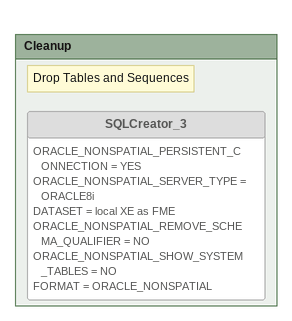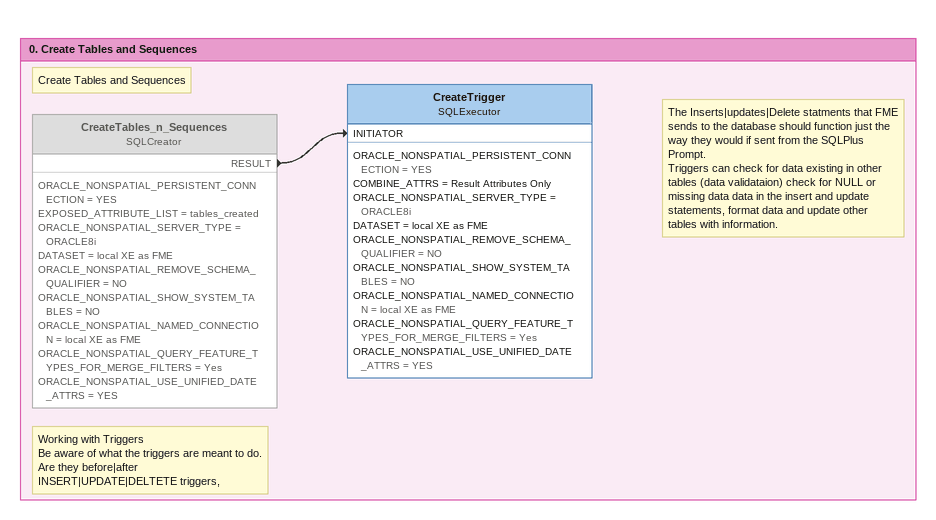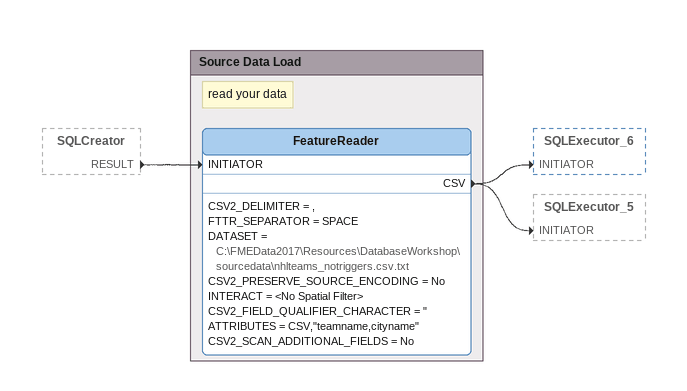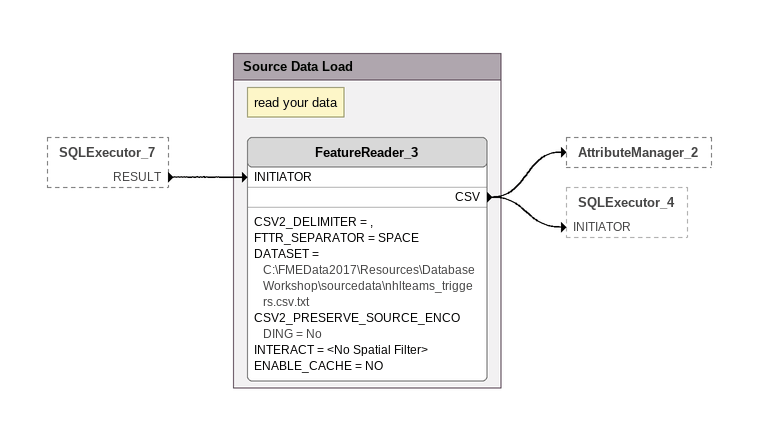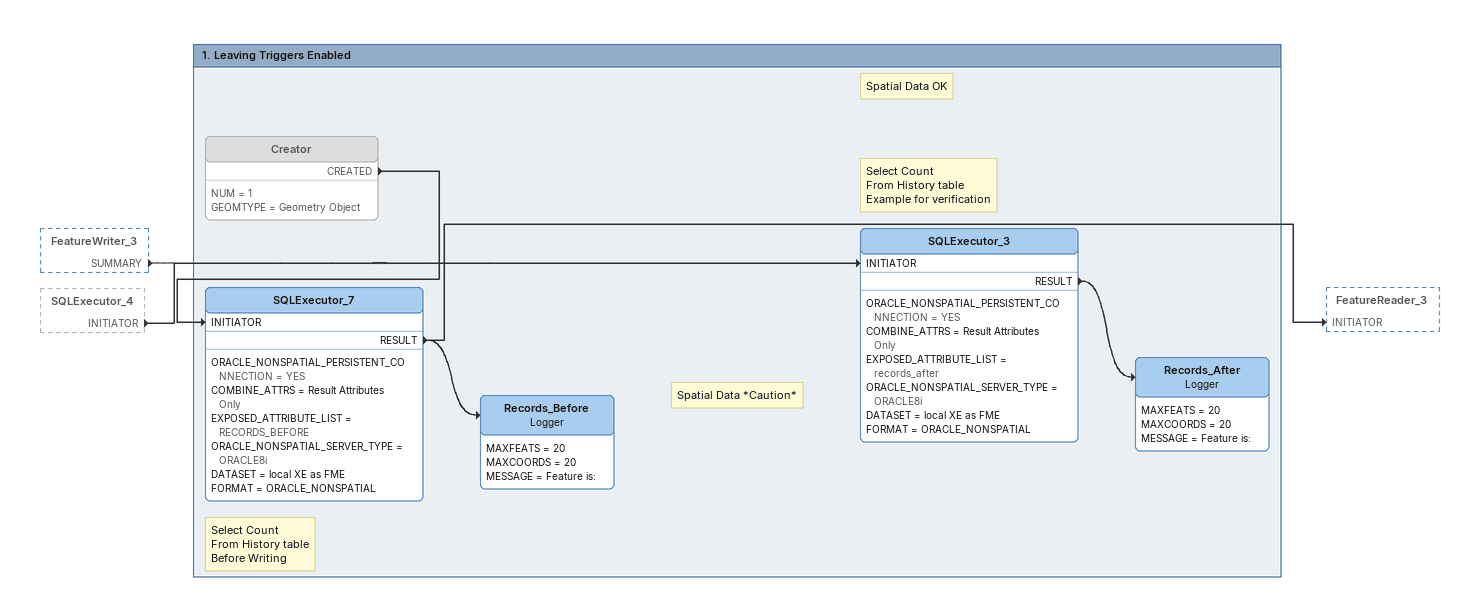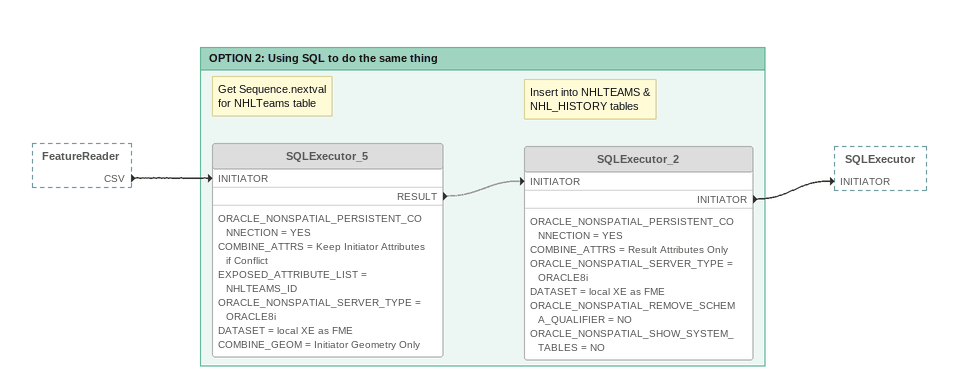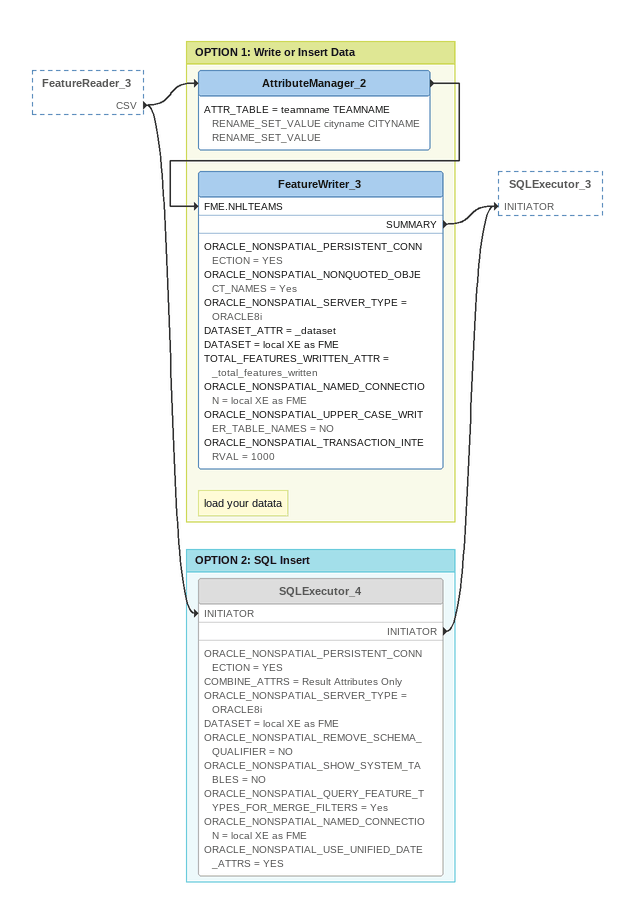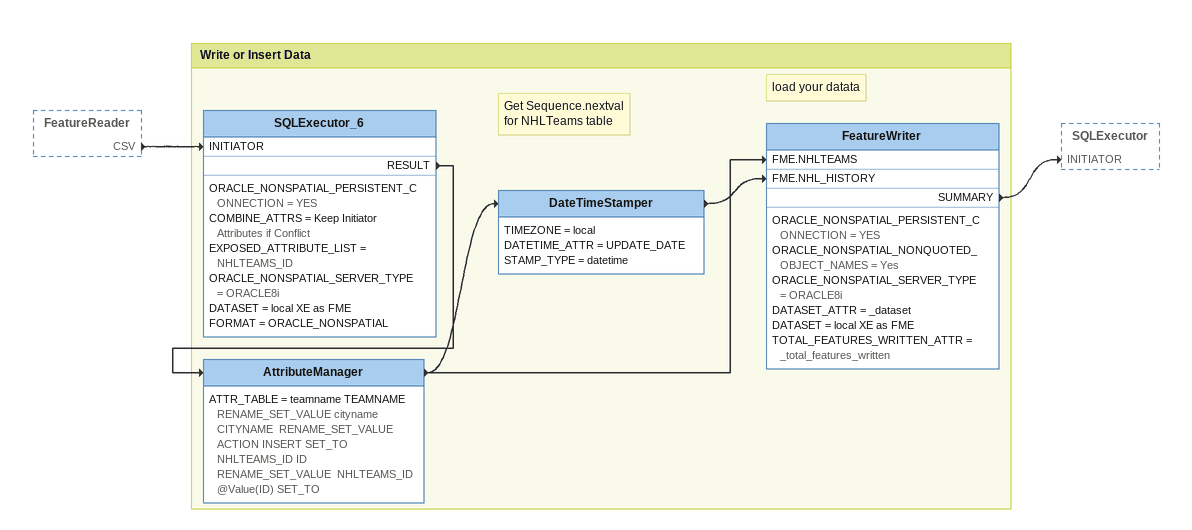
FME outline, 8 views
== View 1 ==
Bookmark: Cleanup
Note: Drop Tables and Sequences
SQLCreator_3 [off]
    ORACLE_NONSPATIAL_PERSISTENT_CONNECTION = YES
    ORACLE_NONSPATIAL_SERVER_TYPE = ORACLE8i
    DATASET = local XE as FME
    ORACLE_NONSPATIAL_REMOVE_SCHEMA_QUALIFIER = NO
    ORACLE_NONSPATIAL_SHOW_SYSTEM_TABLES = NO
    FORMAT = ORACLE_NONSPATIAL

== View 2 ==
Bookmark: 0. Create Tables and Sequences
Note: Create Tables and Sequences
Note: Working with Triggers / Be aware of what the triggers are meant to do. / Are they before|after INSERT|UPDATE|DELTETE triggers,
CreateTables_n_Sequences: SQLCreator [off]
    ORACLE_NONSPATIAL_PERSISTENT_CONNECTION = YES
    EXPOSED_ATTRIBUTE_LIST = tables_created
    ORACLE_NONSPATIAL_SERVER_TYPE = ORACLE8i
    DATASET = local XE as FME
    ORACLE_NONSPATIAL_REMOVE_SCHEMA_QUALIFIER = NO
    ORACLE_NONSPATIAL_SHOW_SYSTEM_TABLES = NO
    ORACLE_NONSPATIAL_NAMED_CONNECTION = local XE as FME
    ORACLE_NONSPATIAL_QUERY_FEATURE_TYPES_FOR_MERGE_FILTERS = Yes
    ORACLE_NONSPATIAL_USE_UNIFIED_DATE_ATTRS = YES
    RESULT -> CreateTrigger [INITIATOR]
Note: The Inserts|updates|Delete statments that FME sends to the database should function just the way they would if sent from the SQLPlus Prompt. / Triggers can check for data existing in other tables (data validataion) check for NULL or missing data data in the insert and update statements, format data and update other tables with information.
CreateTrigger: SQLExecutor
    ORACLE_NONSPATIAL_PERSISTENT_CONNECTION = YES
    COMBINE_ATTRS = Result Attributes Only
    ORACLE_NONSPATIAL_SERVER_TYPE = ORACLE8i
    DATASET = local XE as FME
    ORACLE_NONSPATIAL_REMOVE_SCHEMA_QUALIFIER = NO
    ORACLE_NONSPATIAL_SHOW_SYSTEM_TABLES = NO
    ORACLE_NONSPATIAL_NAMED_CONNECTION = local XE as FME
    ORACLE_NONSPATIAL_QUERY_FEATURE_TYPES_FOR_MERGE_FILTERS = Yes
    ORACLE_NONSPATIAL_USE_UNIFIED_DATE_ATTRS = YES

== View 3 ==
SQLCreator [outside]
    RESULT -> FeatureReader [INITIATOR]

Bookmark: Source Data Load
Note: read your data
FeatureReader
    CSV2_DELIMITER = ,
    FTTR_SEPARATOR = SPACE
    DATASET = C:\FMEData2017\Resources\DatabaseWorkshop\sourcedata\nhlteams_notriggers.csv.txt
    CSV2_PRESERVE_SOURCE_ENCODING = No
    INTERACT = <No Spatial Filter>
    CSV2_FIELD_QUALIFIER_CHARACTER = "
    ATTRIBUTES = CSV,"teamname,cityname"
    CSV2_SCAN_ADDITIONAL_FIELDS = No
    CSV -> SQLExecutor_6 [INITIATOR]
    CSV -> SQLExecutor_5 [INITIATOR]

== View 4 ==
SQLExecutor_7 [outside]
    RESULT -> FeatureReader_3 [INITIATOR]

Bookmark: Source Data Load
Note: read your data
FeatureReader_3
    CSV2_DELIMITER = ,
    FTTR_SEPARATOR = SPACE
    DATASET = C:\FMEData2017\Resources\DatabaseWorkshop\sourcedata\nhlteams_triggers.csv.txt
    CSV2_PRESERVE_SOURCE_ENCODING = No
    INTERACT = <No Spatial Filter>
    ENABLE_CACHE = NO
    CSV -> AttributeManager_2
    CSV -> SQLExecutor_4 [INITIATOR]

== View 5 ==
FeatureWriter_3 [outside]
    SUMMARY -> SQLExecutor_3 [INITIATOR]
SQLExecutor_4 [outside]
    INITIATOR -> SQLExecutor_3 [INITIATOR]

Bookmark: 1. Leaving Triggers Enabled
Creator [off]
    NUM = 1
    GEOMTYPE = Geometry Object
    CREATED -> SQLExecutor_7 [INITIATOR]
Note: Select Count / From History table / Before Writing
SQLExecutor_7
    ORACLE_NONSPATIAL_PERSISTENT_CONNECTION = YES
    COMBINE_ATTRS = Result Attributes Only
    EXPOSED_ATTRIBUTE_LIST = RECORDS_BEFORE
    ORACLE_NONSPATIAL_SERVER_TYPE = ORACLE8i
    DATASET = local XE as FME
    FORMAT = ORACLE_NONSPATIAL
    RESULT -> FeatureReader_3 [INITIATOR]
    RESULT -> Records_Before
Note: Spatial Data OK
Note: Select Count / From History table / Example for verification
SQLExecutor_3
    ORACLE_NONSPATIAL_PERSISTENT_CONNECTION = YES
    COMBINE_ATTRS = Result Attributes Only
    EXPOSED_ATTRIBUTE_LIST = records_after
    ORACLE_NONSPATIAL_SERVER_TYPE = ORACLE8i
    DATASET = local XE as FME
    FORMAT = ORACLE_NONSPATIAL
    RESULT -> Records_After
Note: Spatial Data *Caution*
Records_After: Logger
    MAXFEATS = 20
    MAXCOORDS = 20
    MESSAGE = Feature is:
Records_Before: Logger
    MAXFEATS = 20
    MAXCOORDS = 20
    MESSAGE = Feature is:

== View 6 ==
FeatureReader [outside]
    CSV -> SQLExecutor_5 [INITIATOR]

Bookmark: OPTION 2: Using SQL to do the same thing
Note: Get Sequence.nextval / for NHLTeams table
SQLExecutor_5 [off]
    ORACLE_NONSPATIAL_PERSISTENT_CONNECTION = YES
    COMBINE_ATTRS = Keep Initiator Attributes if Conflict
    EXPOSED_ATTRIBUTE_LIST = NHLTEAMS_ID
    ORACLE_NONSPATIAL_SERVER_TYPE = ORACLE8i
    DATASET = local XE as FME
    COMBINE_GEOM = Initiator Geometry Only
    RESULT -> SQLExecutor_2 [INITIATOR] [off]
Note: Insert into NHLTEAMS & / NHL_HISTORY tables
SQLExecutor_2 [off]
    ORACLE_NONSPATIAL_PERSISTENT_CONNECTION = YES
    COMBINE_ATTRS = Result Attributes Only
    ORACLE_NONSPATIAL_SERVER_TYPE = ORACLE8i
    DATASET = local XE as FME
    ORACLE_NONSPATIAL_REMOVE_SCHEMA_QUALIFIER = NO
    ORACLE_NONSPATIAL_SHOW_SYSTEM_TABLES = NO
    INITIATOR -> SQLExecutor [INITIATOR]

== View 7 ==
FeatureReader_3 [outside]
    CSV -> AttributeManager_2
    CSV -> SQLExecutor_4 [INITIATOR]

Bookmark: OPTION 1: Write or Insert Data
AttributeManager_2
    ATTR_TABLE = teamname TEAMNAME  RENAME_SET_VALUE cityname CITYNAME  RENAME_SET_VALUE
    -> FeatureWriter_3 [FME.NHLTEAMS]
Note: load your datata
FeatureWriter_3
    ORACLE_NONSPATIAL_PERSISTENT_CONNECTION = YES
    ORACLE_NONSPATIAL_NONQUOTED_OBJECT_NAMES = Yes
    ORACLE_NONSPATIAL_SERVER_TYPE = ORACLE8i
    DATASET_ATTR = _dataset
    DATASET = local XE as FME
    TOTAL_FEATURES_WRITTEN_ATTR = _total_features_written
    ORACLE_NONSPATIAL_NAMED_CONNECTION = local XE as FME
    ORACLE_NONSPATIAL_UPPER_CASE_WRITER_TABLE_NAMES = NO
    ORACLE_NONSPATIAL_TRANSACTION_INTERVAL = 1000
    SUMMARY -> SQLExecutor_3 [INITIATOR]

Bookmark: OPTION 2: SQL Insert
SQLExecutor_4 [off]
    ORACLE_NONSPATIAL_PERSISTENT_CONNECTION = YES
    COMBINE_ATTRS = Result Attributes Only
    ORACLE_NONSPATIAL_SERVER_TYPE = ORACLE8i
    DATASET = local XE as FME
    ORACLE_NONSPATIAL_REMOVE_SCHEMA_QUALIFIER = NO
    ORACLE_NONSPATIAL_SHOW_SYSTEM_TABLES = NO
    ORACLE_NONSPATIAL_QUERY_FEATURE_TYPES_FOR_MERGE_FILTERS = Yes
    ORACLE_NONSPATIAL_NAMED_CONNECTION = local XE as FME
    ORACLE_NONSPATIAL_USE_UNIFIED_DATE_ATTRS = YES
    INITIATOR -> SQLExecutor_3 [INITIATOR]

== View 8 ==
FeatureReader [outside]
    CSV -> SQLExecutor_6 [INITIATOR]

Bookmark: Write or Insert Data
Note: Get Sequence.nextval / for NHLTeams table
SQLExecutor_6
    ORACLE_NONSPATIAL_PERSISTENT_CONNECTION = YES
    COMBINE_ATTRS = Keep Initiator Attributes if Conflict
    EXPOSED_ATTRIBUTE_LIST = NHLTEAMS_ID
    ORACLE_NONSPATIAL_SERVER_TYPE = ORACLE8i
    DATASET = local XE as FME
    FORMAT = ORACLE_NONSPATIAL
    RESULT -> AttributeManager
AttributeManager
    ATTR_TABLE = teamname TEAMNAME  RENAME_SET_VALUE cityname CITYNAME  RENAME_SET_VALUE  ACTION INSERT SET_TO NHLTEAMS_ID ID  RENAME_SET_VALUE  NHLTEAMS_ID @Value(ID) SET_TO
    -> FeatureWriter [FME.NHLTEAMS]
    -> DateTimeStamper
DateTimeStamper
    TIMEZONE = local
    DATETIME_ATTR = UPDATE_DATE
    STAMP_TYPE = datetime
    -> FeatureWriter [FME.NHL_HISTORY]
Note: load your datata
FeatureWriter
    ORACLE_NONSPATIAL_PERSISTENT_CONNECTION = YES
    ORACLE_NONSPATIAL_NONQUOTED_OBJECT_NAMES = Yes
    ORACLE_NONSPATIAL_SERVER_TYPE = ORACLE8i
    DATASET_ATTR = _dataset
    DATASET = local XE as FME
    TOTAL_FEATURES_WRITTEN_ATTR = _total_features_written
    SUMMARY -> SQLExecutor [INITIATOR]
